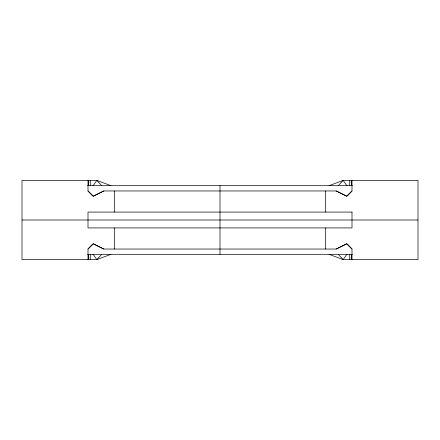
<?xml version="1.0" encoding="UTF-8"?>
<svg xmlns="http://www.w3.org/2000/svg" width="440" height="440" viewBox="0 0 440 440"><rect width="100%" height="100%" fill="white"/><g stroke="black" fill="none" stroke-linecap="round" stroke-linejoin="round"><path stroke-width="0.66" d="M93.071 185.68L96.844 180.4L110.919 185.68M346.929 254.32L343.156 259.6L329.082 254.32M101.772 254.32L96.844 259.6L22 259.6L22 180.4L96.844 180.4L101.772 185.68M338.228 185.68L343.156 180.4L418 180.4L418 259.6L343.156 259.6L338.228 254.32M88 249.024L93.242 243.76L103.752 249.04L336.248 249.04L346.808 243.76L352 248.952L352 259.6M352 190.977L346.759 196.24L336.248 190.96L103.752 190.96L93.192 196.24L88 191.048L88 180.4M103.752 190.96L93.242 196.24L88 190.977M336.248 249.04L346.759 243.76L352 249.024M110.919 254.32L96.844 259.6L93.071 254.32M329.082 185.68L343.156 180.4L346.929 185.68M87.555 185.68L352.445 185.68M22 220L418 220M87.555 254.32L352.445 254.32M336.248 190.96L346.808 196.24L352 191.048L352 180.4M103.752 249.04L93.242 243.76L88 248.952L88 259.6M351.434 180.4L351.434 185.68M351.434 254.32L351.434 259.6M349.75 180.4L349.75 185.68M349.75 254.32L349.75 259.6M325.688 190.96L325.688 212.08M325.688 227.92L325.688 249.04M220 185.68L220 254.32M114.312 190.96L114.312 212.08M114.312 227.92L114.312 249.04M90.25 180.4L90.25 185.68M90.25 254.32L90.25 259.6M88.567 180.4L88.567 185.68M88.567 254.32L88.567 259.6M352 212.08L88 212.08L88 227.92L352 227.92L352 212.08"/></g></svg>
